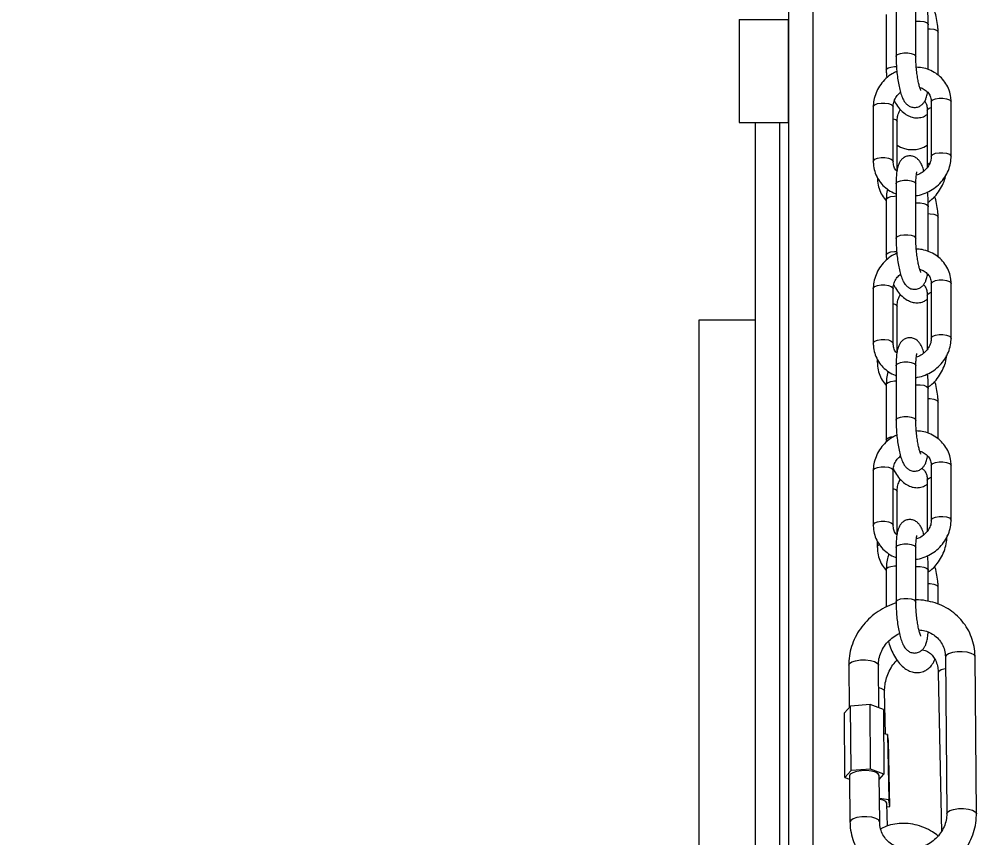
# Model space of a CAD drawing. Header units: millimetres. Extents: x -9110 to 8278, y -6387 to 5914.
# Drawn here: x -2328.6 to -2133, y 259.3 to 424.8 of the extents above; entities that cross this region are included whole.
import ezdxf

# ---------------------------------------------------------------- set-up
doc = ezdxf.new("R2010")
doc.units = ezdxf.units.MM
for name, color, linetype in [('DIKOM_ОБЪЕКТ', 7, 'Continuous'), ('DIKOM_РАЗМЕР_ЗОНА', 7, 'Continuous'), ('DIKOM_РАЗМЕР_ОБЪЕКТА', 7, 'Continuous')]:
    doc.layers.add(name, color=color, linetype=linetype)
doc.styles.add('style1', font='arial.ttf', dxfattribs={"width": 0.8})
doc.dimstyles.new('1-50', dxfattribs={"dimtxt": 300, "dimasz": 200, "dimexe": 100, "dimexo": 0, "dimgap": 100, "dimtad": 1, "dimtxsty": 'style1', "dimcen": 200, "dimclrd": 7, "dimclre": 7, "dimclrt": 7, "dimadec": 1, "dimazin": 2, "dimtfac": 1, "dimtmove": 0, "dimatfit": 2, "dimfxl": 0, "dimlwd": 25, "dimlwe": 18, "dimarcsym": 0})

# ---------------------------------------------------------------- blocks, each defined once
blk = doc.blocks.new('*D9')
at = {"layer": 'Defpoints', "color": 0, "transparency": 16777216}
for p in [(-2194.75, 3914.39), (-7206.95, -3406.45), (-367.75, -3406.45)]:
    blk.add_point(p, dxfattribs=at)
at = {"layer": 'DIKOM_РАЗМЕР_ОБЪЕКТА', "color": 7, "lineweight": 18, "transparency": 16777216}
for p, q in [((-2194.75, 3914.39), (-7306.95, 3914.39)), ((-367.75, -3406.45), (-7306.95, -3406.45))]:
    blk.add_line(p, q, dxfattribs=at)
at = {"layer": 'DIKOM_РАЗМЕР_ОБЪЕКТА', "color": 7, "lineweight": 25, "transparency": 16777216}
blk.add_line((-7206.95, 3714.39), (-7206.95, -3206.45), dxfattribs=at)
at = {"layer": 'DIKOM_РАЗМЕР_ОБЪЕКТА', "color": 7, "transparency": 16777216}
for points in [[(-7240.28, 3714.39), (-7173.61, 3714.39), (-7206.95, 3914.39)], [(-7240.28, -3206.45), (-7173.61, -3206.45), (-7206.95, -3406.45)]]:
    blk.add_solid(points, dxfattribs=at)
at = {"layer": 'DIKOM_РАЗМЕР_ОБЪЕКТА', "color": 7, "transparency": 16777216, "insert": (-7460.22, 292.26), "char_height": 300, "attachment_point": 5, "rotation": 90, "style": 'style1'}
blk.add_mtext('7300', dxfattribs=at)
blk = doc.blocks.new('*D10')
at = {"layer": 'Defpoints', "color": 0, "transparency": 16777216}
for p in [(-3851.31, 5914.39), (-8660.16, -5406.45), (-497.85, -5406.45)]:
    blk.add_point(p, dxfattribs=at)
at = {"layer": 'DIKOM_РАЗМЕР_ЗОНА', "color": 7, "lineweight": 18, "transparency": 16777216}
for p, q in [((-3851.31, 5914.39), (-8760.16, 5914.39)), ((-497.85, -5406.45), (-8760.16, -5406.45))]:
    blk.add_line(p, q, dxfattribs=at)
at = {"layer": 'DIKOM_РАЗМЕР_ЗОНА', "color": 7, "lineweight": 25, "transparency": 16777216}
blk.add_line((-8660.16, 5714.39), (-8660.16, -5206.45), dxfattribs=at)
at = {"layer": 'DIKOM_РАЗМЕР_ЗОНА', "color": 7, "transparency": 16777216}
for points in [[(-8693.49, 5714.39), (-8626.83, 5714.39), (-8660.16, 5914.39)], [(-8693.49, -5206.45), (-8626.83, -5206.45), (-8660.16, -5406.45)]]:
    blk.add_solid(points, dxfattribs=at)
at = {"layer": 'DIKOM_РАЗМЕР_ЗОНА', "color": 7, "transparency": 16777216, "insert": (-8913.43, 268.46), "char_height": 300, "attachment_point": 5, "rotation": 90, "style": 'style1'}
blk.add_mtext('11300', dxfattribs=at)
blk = doc.blocks.new('*D11')
at = {"layer": 'Defpoints', "color": 0, "transparency": 16777216}
for p in [(-6509.94, 303.97), (6278.2, -1263.03), (6278.2, -4309.96)]:
    blk.add_point(p, dxfattribs=at)
at = {"layer": 'DIKOM_РАЗМЕР_ОБЪЕКТА', "color": 7, "lineweight": 18, "transparency": 16777216}
for p, q in [((-6509.94, 303.97), (-6509.94, -4409.96)), ((6278.2, -1263.03), (6278.2, -4409.96))]:
    blk.add_line(p, q, dxfattribs=at)
at = {"layer": 'DIKOM_РАЗМЕР_ОБЪЕКТА', "color": 7, "lineweight": 25, "transparency": 16777216}
blk.add_line((-6309.94, -4309.96), (6078.2, -4309.96), dxfattribs=at)
at = {"layer": 'DIKOM_РАЗМЕР_ОБЪЕКТА', "color": 7, "transparency": 16777216}
for points in [[(-6309.94, -4276.63), (-6309.94, -4343.29), (-6509.94, -4309.96)], [(6078.2, -4276.63), (6078.2, -4343.29), (6278.2, -4309.96)]]:
    blk.add_solid(points, dxfattribs=at)
at = {"layer": 'DIKOM_РАЗМЕР_ОБЪЕКТА', "color": 7, "transparency": 16777216, "insert": (-27.26, -4056.79), "char_height": 300, "attachment_point": 5, "style": 'style1'}
blk.add_mtext('12800', dxfattribs=at)

msp = doc.modelspace()

# ---------------------------------------------------------------- linework, layer by layer
at = {"layer": 'DIKOM_ОБЪЕКТ', "color": 7, "linetype": 'Continuous', "lineweight": 15}
for p, q in [((-2173.084, 1853.969), (-2173.084, -1346.032)), ((-2168.084, -1346.032), (-2168.084, 1853.969)), ((-2151.344, 428.314), (-2151.344, 417.278)), ((-2147.344, 417.278), (-2147.344, 428.314)), ((-2183.089, 424.826), (-2183.089, 403.968)), ((-2183.089, 424.826), (-2173.09, 424.826)), ((-2173.09, 403.968), (-2173.09, 424.826)), ((-2153.319, 425.8), (-2153.319, 414.577)), ((-2144.823, 414.653), (-2144.823, 423.707)), ((-2142.849, 413.516), (-2142.849, 422.224)), ((-2155.95, 407.123), (-2155.95, 396.086)), ((-2151.95, 396.086), (-2151.95, 407.123)), ((-2144.218, 408.112), (-2144.218, 397.076)), ((-2140.262, 408.277), (-2140.217, 408.112)), ((-2140.217, 397.076), (-2140.217, 408.112)), ((-2145.031, 406.451), (-2145.031, 395.228)), ((-2183.089, 403.968), (-2173.09, 403.968)), ((-2179.816, 403.968), (-2179.816, 103.968)), ((-2174.816, 103.968), (-2174.816, 403.968)), ((-2151.137, 394.359), (-2151.137, 404.162)), ((-2151.994, 396.251), (-2151.95, 396.097)), ((-2145.031, 395.228), (-2145.054, 394.791)), ((-2151.344, 391.528), (-2151.344, 380.492)), ((-2147.389, 391.693), (-2147.344, 391.528)), ((-2147.344, 380.492), (-2147.344, 391.528)), ((-2153.319, 388.388), (-2153.319, 377.165)), ((-2144.823, 377.867), (-2144.823, 386.921)), ((-2142.849, 376.73), (-2142.849, 384.812)), ((-2155.95, 370.336), (-2155.95, 359.3)), ((-2151.95, 359.3), (-2151.95, 370.336)), ((-2144.218, 371.326), (-2144.218, 360.29)), ((-2140.262, 371.491), (-2140.217, 371.326)), ((-2140.217, 360.29), (-2140.217, 371.326)), ((-2145.031, 369.039), (-2145.031, 358.043)), ((-2151.137, 357.572), (-2151.137, 366.75)), ((-2191.248, 363.968), (-2191.248, 143.968)), ((-2179.816, 363.968), (-2191.248, 363.968)), ((-2151.994, 359.465), (-2151.95, 359.31)), ((-2155.137, 356.099), (-2155.137, 355.526)), ((-2151.344, 354.741), (-2151.344, 343.705)), ((-2147.389, 354.906), (-2147.344, 354.741)), ((-2147.344, 343.705), (-2147.344, 354.741)), ((-2153.319, 350.977), (-2153.319, 339.753)), ((-2144.823, 341.08), (-2144.823, 350.134)), ((-2142.849, 339.943), (-2142.849, 347.4)), ((-2153.319, 339.753), (-2153.305, 339.327)), ((-2144.218, 334.539), (-2144.218, 323.503)), ((-2140.262, 334.704), (-2140.217, 334.539)), ((-2140.217, 323.503), (-2140.217, 334.539)), ((-2155.95, 333.549), (-2155.95, 322.513)), ((-2151.95, 322.513), (-2151.95, 333.549)), ((-2145.031, 331.627), (-2145.031, 321.257)), ((-2151.137, 320.786), (-2151.137, 329.338)), ((-2151.994, 322.678), (-2151.95, 322.523)), ((-2155.137, 319.312), (-2155.137, 318.114)), ((-2151.344, 317.954), (-2151.344, 306.918)), ((-2147.389, 318.119), (-2147.344, 317.954)), ((-2147.344, 306.918), (-2147.344, 317.954)), ((-2153.319, 313.565), (-2153.319, 305.967)), ((-2144.823, 307.088), (-2144.823, 313.347)), ((-2142.849, 306.513), (-2142.849, 309.988)), ((-2141.367, 295.802), (-2141.105, 264.076)), ((-2135.106, 264.126), (-2135.367, 295.852)), ((-2160.921, 294.152), (-2160.85, 285.556)), ((-2154.85, 285.545), (-2154.921, 294.202)), ((-2142.816, 292.595), (-2142.144, 260.445)), ((-2153.479, 280.215), (-2153.661, 288.905)), ((-2160.544, 285.9), (-2161.78, 284.514)), ((-2156.608, 286.232), (-2160.544, 285.9)), ((-2160.436, 272.836), (-2160.544, 285.9)), ((-2153.908, 285.178), (-2156.608, 286.232)), ((-2156.5, 273.168), (-2156.608, 286.232)), ((-2161.672, 271.45), (-2161.78, 284.514)), ((-2153.908, 285.178), (-2153.8, 272.114)), ((-2153.072, 280.154), (-2153.867, 280.273)), ((-2153.072, 280.154), (-2152.795, 266.916)), ((-2152.889, 278.851), (-2153.072, 280.154)), ((-2152.612, 265.613), (-2152.889, 278.851)), ((-2160.436, 272.836), (-2161.672, 271.45)), ((-2156.5, 273.168), (-2160.436, 272.836)), ((-2153.8, 272.114), (-2156.5, 273.168)), ((-2154.73, 271.071), (-2153.8, 272.114)), ((-2161.672, 271.45), (-2160.731, 271.082)), ((-2160.736, 271.757), (-2160.659, 262.426)), ((-2154.659, 262.476), (-2154.736, 271.807)), ((-2152.795, 266.916), (-2154.698, 267.201)), ((-2153.091, 261.628), (-2153.187, 266.211)), ((-2152.612, 265.613), (-2152.795, 266.916)), ((-2153.172, 265.486), (-2152.612, 265.613))]:
    msp.add_line(p, q, dxfattribs=at)
at = {"layer": 'DIKOM_ОБЪЕКТ', "color": 7, "linetype": 'Continuous', "lineweight": 15, "flags": 128}
for points in [[(-2147.344, 424.465), (-2147.244, 424.475), (-2146.463, 424.48), (-2145.738, 424.367), (-2145.178, 424.153), (-2144.868, 423.872), (-2144.823, 423.708)], [(-2144.823, 422.932), (-2144.42, 422.916), (-2143.705, 422.805), (-2143.164, 422.606), (-2142.88, 422.349), (-2142.849, 422.225)], [(-2151.344, 417.278), (-2151.312, 417.42), (-2151.024, 417.705), (-2150.481, 417.925), (-2149.764, 418.046), (-2148.984, 418.051), (-2148.259, 417.938), (-2147.699, 417.725), (-2147.389, 417.443), (-2147.344, 417.277)], [(-2153.319, 414.577), (-2153.272, 414.728), (-2152.96, 414.982), (-2152.397, 415.173), (-2151.671, 415.274), (-2151.269, 415.284)], [(-2144.218, 408.112), (-2144.185, 408.254), (-2143.897, 408.539), (-2143.354, 408.759), (-2142.638, 408.88), (-2141.858, 408.885), (-2141.132, 408.772), (-2140.572, 408.559), (-2140.262, 408.277)], [(-2155.95, 407.123), (-2155.917, 407.264), (-2155.63, 407.549), (-2155.086, 407.769), (-2154.37, 407.89)], [(-2154.37, 407.89), (-2153.59, 407.895), (-2152.864, 407.782), (-2152.304, 407.569), (-2151.994, 407.287), (-2151.95, 407.123)], [(-2145.031, 406.451), (-2144.984, 406.603), (-2144.672, 406.856), (-2144.218, 407.021)], [(-2151.95, 404.731), (-2151.453, 404.543), (-2151.168, 404.286), (-2151.137, 404.158)], [(-2144.218, 397.084), (-2144.185, 397.218), (-2143.897, 397.503), (-2143.354, 397.723), (-2142.638, 397.844), (-2141.858, 397.849), (-2141.132, 397.736), (-2140.572, 397.523), (-2140.262, 397.241), (-2140.217, 397.077)], [(-2155.95, 396.086), (-2155.917, 396.228), (-2155.63, 396.513), (-2155.086, 396.733), (-2154.37, 396.854), (-2153.59, 396.859), (-2152.864, 396.746), (-2152.304, 396.533), (-2151.994, 396.251)], [(-2151.344, 391.528), (-2151.312, 391.669), (-2151.024, 391.954), (-2150.481, 392.174), (-2149.764, 392.296), (-2148.984, 392.3), (-2148.259, 392.187), (-2147.699, 391.974), (-2147.389, 391.693)], [(-2153.319, 388.388), (-2153.272, 388.54), (-2152.96, 388.793), (-2152.397, 388.985), (-2151.671, 389.085), (-2151.344, 389.096)], [(-2147.344, 387.679), (-2147.244, 387.688), (-2146.463, 387.693), (-2145.738, 387.58), (-2145.178, 387.367), (-2144.868, 387.086), (-2144.823, 386.921)], [(-2144.823, 385.52), (-2144.42, 385.504), (-2143.705, 385.393), (-2143.164, 385.194), (-2142.88, 384.937), (-2142.849, 384.813)], [(-2151.344, 380.492), (-2151.312, 380.633), (-2151.024, 380.918), (-2150.481, 381.138), (-2149.764, 381.26), (-2148.984, 381.264), (-2148.259, 381.151), (-2147.699, 380.938), (-2147.389, 380.657), (-2147.344, 380.49)], [(-2153.319, 377.165), (-2153.272, 377.317), (-2152.96, 377.57), (-2152.397, 377.761), (-2151.671, 377.862), (-2151.216, 377.872)], [(-2144.218, 371.326), (-2144.185, 371.467), (-2143.897, 371.752), (-2143.354, 371.972), (-2142.638, 372.094), (-2141.858, 372.098), (-2141.132, 371.985), (-2140.572, 371.772), (-2140.262, 371.491)], [(-2155.95, 370.336), (-2155.917, 370.477), (-2155.63, 370.762), (-2155.086, 370.982), (-2154.37, 371.104)], [(-2154.37, 371.104), (-2153.59, 371.108), (-2152.864, 370.995), (-2152.304, 370.782), (-2151.994, 370.501), (-2151.95, 370.336)], [(-2145.031, 369.039), (-2144.984, 369.191), (-2144.672, 369.444), (-2144.218, 369.609)], [(-2151.95, 367.319), (-2151.453, 367.131), (-2151.168, 366.874), (-2151.137, 366.746)], [(-2155.95, 359.299), (-2155.917, 359.441), (-2155.63, 359.726), (-2155.086, 359.946), (-2154.37, 360.068), (-2153.59, 360.072), (-2152.864, 359.959), (-2152.304, 359.746), (-2151.994, 359.465)], [(-2144.218, 360.297), (-2144.185, 360.431), (-2143.897, 360.716), (-2143.354, 360.936), (-2142.638, 361.058), (-2141.858, 361.062), (-2141.132, 360.949), (-2140.572, 360.736), (-2140.262, 360.455), (-2140.217, 360.29)], [(-2155.137, 355.526), (-2155.091, 355.678), (-2155.002, 355.781)], [(-2151.344, 354.741), (-2151.312, 354.882), (-2151.024, 355.167), (-2150.481, 355.387), (-2149.764, 355.509), (-2148.984, 355.514), (-2148.259, 355.401), (-2147.699, 355.187), (-2147.389, 354.906)], [(-2153.319, 350.977), (-2153.272, 351.128), (-2152.96, 351.381), (-2152.397, 351.573), (-2151.671, 351.673), (-2151.344, 351.684)], [(-2147.344, 350.892), (-2147.244, 350.902), (-2146.463, 350.906), (-2145.738, 350.793), (-2145.178, 350.58), (-2144.868, 350.299), (-2144.823, 350.134)], [(-2144.823, 348.108), (-2144.42, 348.092), (-2143.705, 347.981), (-2143.164, 347.782), (-2142.88, 347.525), (-2142.849, 347.401)], [(-2151.344, 343.705), (-2151.312, 343.846), (-2151.024, 344.131), (-2150.481, 344.351), (-2149.764, 344.473), (-2148.984, 344.478), (-2148.259, 344.365), (-2147.699, 344.151), (-2147.389, 343.87), (-2147.344, 343.703)], [(-2153.319, 339.753), (-2153.272, 339.905), (-2152.96, 340.158), (-2152.397, 340.349), (-2151.763, 340.443)], [(-2144.218, 334.539), (-2144.185, 334.68), (-2143.897, 334.965), (-2143.354, 335.185), (-2142.638, 335.307), (-2141.858, 335.312), (-2141.132, 335.199), (-2140.572, 334.985), (-2140.262, 334.704)], [(-2155.95, 333.549), (-2155.917, 333.691), (-2155.63, 333.975), (-2155.086, 334.195), (-2154.37, 334.317)], [(-2154.37, 334.317), (-2153.59, 334.322), (-2152.864, 334.209), (-2152.304, 333.995), (-2151.994, 333.714), (-2151.95, 333.549)], [(-2145.031, 331.627), (-2144.984, 331.779), (-2144.672, 332.032), (-2144.218, 332.197)], [(-2151.95, 329.907), (-2151.453, 329.719), (-2151.168, 329.462), (-2151.137, 329.334)], [(-2155.95, 322.513), (-2155.917, 322.655), (-2155.63, 322.939), (-2155.086, 323.159), (-2154.37, 323.281), (-2153.59, 323.286), (-2152.864, 323.173), (-2152.304, 322.959), (-2151.994, 322.678)], [(-2144.218, 323.511), (-2144.185, 323.644), (-2143.897, 323.929), (-2143.354, 324.149), (-2142.638, 324.271), (-2141.858, 324.276), (-2141.132, 324.163), (-2140.572, 323.949), (-2140.262, 323.668), (-2140.217, 323.503)], [(-2151.344, 317.954), (-2151.312, 318.096), (-2151.024, 318.381), (-2150.481, 318.601), (-2149.764, 318.722), (-2148.984, 318.727), (-2148.259, 318.614), (-2147.699, 318.401), (-2147.389, 318.119)], [(-2153.319, 313.565), (-2153.272, 313.716), (-2152.96, 313.969), (-2152.397, 314.161), (-2151.671, 314.261), (-2151.344, 314.272)], [(-2147.344, 314.105), (-2147.244, 314.115), (-2146.463, 314.12), (-2145.738, 314.007), (-2145.178, 313.793), (-2144.868, 313.512), (-2144.823, 313.348)], [(-2144.823, 310.696), (-2144.42, 310.68), (-2143.705, 310.569), (-2143.164, 310.37), (-2142.88, 310.113), (-2142.849, 309.989)], [(-2151.344, 306.918), (-2151.312, 307.06), (-2151.024, 307.345), (-2150.481, 307.565), (-2149.764, 307.686), (-2148.984, 307.691), (-2148.259, 307.578), (-2147.699, 307.365), (-2147.389, 307.083), (-2147.344, 306.916)], [(-2138.997, 296.877), (-2139.962, 296.729), (-2140.735, 296.472), (-2141.222, 296.137), (-2141.367, 295.802)], [(-2135.367, 295.852), (-2135.369, 295.888), (-2135.588, 296.253), (-2136.142, 296.566), (-2136.965, 296.79), (-2137.956, 296.898), (-2138.997, 296.877)], [(-2160.921, 294.152), (-2160.776, 294.487), (-2160.289, 294.822), (-2159.516, 295.079), (-2158.55, 295.227)], [(-2158.55, 295.227), (-2157.51, 295.248), (-2156.518, 295.14), (-2155.696, 294.916), (-2155.142, 294.603), (-2154.923, 294.238), (-2154.921, 294.196)], [(-2141.348, 293.467), (-2141.433, 293.449), (-2142.2, 293.205), (-2142.679, 292.896), (-2142.816, 292.595)], [(-2154.884, 289.66), (-2154.453, 289.543), (-2153.891, 289.269), (-2153.664, 288.943), (-2153.661, 288.902)], [(-2158.366, 272.832), (-2159.331, 272.684), (-2160.104, 272.427), (-2160.591, 272.093), (-2160.736, 271.757)], [(-2154.736, 271.807), (-2154.738, 271.843), (-2154.957, 272.208), (-2155.511, 272.521), (-2156.333, 272.745), (-2157.325, 272.853), (-2158.366, 272.832)], [(-2153.187, 266.211), (-2153.19, 266.248), (-2153.417, 266.574), (-2153.979, 266.849), (-2154.697, 267.022)], [(-2141.105, 264.081), (-2140.96, 264.411), (-2140.473, 264.746), (-2139.701, 265.003), (-2138.735, 265.151)], [(-2138.735, 265.151), (-2137.694, 265.172), (-2136.703, 265.064), (-2135.88, 264.84), (-2135.327, 264.527), (-2135.108, 264.162), (-2135.106, 264.126)], [(-2154.659, 262.483), (-2154.661, 262.512), (-2154.88, 262.877), (-2155.434, 263.19), (-2156.256, 263.414), (-2157.248, 263.522), (-2158.289, 263.501), (-2159.254, 263.353), (-2160.027, 263.096), (-2160.514, 262.761), (-2160.659, 262.427)]]:
    msp.add_lwpolyline(points, dxfattribs=at)
at = {"layer": 'DIKOM_ОБЪЕКТ', "color": 7, "linetype": 'Continuous', "lineweight": 15}
for centre, radius, start, end in [((-2148.084, 403.968), 5.5, 236.28212, 303.71791), ((-2144.371, 395.022), 0.692, 103.67944, 162.38296), ((-2154.508, 317.929), 0.656, 106.72123, 163.66502)]:
    msp.add_arc(centre, radius, start, end, dxfattribs=at)
for points, knots in [([(-2144.823, 423.707), (-2144.826, 423.948), (-2144.832, 424.652), (-2144.877, 425.667), (-2144.954, 426.422), (-2144.982, 426.69)], [0, 0, 0, 0, 0.2521048, 0.7351727, 1, 1, 1, 1]), ([(-2142.849, 422.224), (-2142.854, 422.496), (-2142.869, 423.274), (-2143.053, 424.589), (-2143.297, 425.736), (-2143.517, 426.31), (-2143.553, 426.404)], [0, 0, 0, 0, 0.1966051, 0.5632347, 0.9284842, 1, 1, 1, 1]), ([(-2151.344, 417.278), (-2151.342, 417.037), (-2151.336, 416.333), (-2151.273, 415.102), (-2151.134, 413.632), (-2150.934, 412.213), (-2150.677, 410.898), (-2150.363, 409.715), (-2150.017, 408.801), (-2149.628, 408.11), (-2149.162, 407.575), (-2148.554, 407.163), (-2147.787, 406.954), (-2146.981, 407.033), (-2146.296, 407.369), (-2145.799, 407.844), (-2145.456, 408.381), (-2145.201, 409.042), (-2145.054, 409.586), (-2145.006, 410.009), (-2144.998, 410.078)], [0, 0, 0, 0, 0.0389657, 0.113621, 0.1879113, 0.2623345, 0.3374892, 0.4145902, 0.4967971, 0.5564008, 0.6023476, 0.6467918, 0.6917731, 0.7373978, 0.7815248, 0.8220854, 0.8645725, 0.9151846, 0.9861989, 1, 1, 1, 1]), ([(-2146.333, 410.422), (-2146.331, 410.419), (-2146.323, 410.405), (-2146.42, 410.598), (-2146.571, 411.032), (-2146.765, 411.755), (-2146.961, 412.728), (-2147.135, 413.895), (-2147.265, 415.162), (-2147.334, 416.322), (-2147.341, 416.999), (-2147.344, 417.278)], [0, 0, 0, 0, 0.0315088, 0.1164936, 0.2201197, 0.3407168, 0.473293, 0.6126925, 0.7553864, 0.8992314, 1, 1, 1, 1]), ([(-2153.319, 414.577), (-2153.317, 414.306), (-2153.312, 413.783), (-2153.232, 413.245), (-2153.193, 412.987)], [0, 0, 0, 0, 0.5185131, 1, 1, 1, 1]), ([(-2140.217, 408.112), (-2140.229, 408.418), (-2140.26, 409.223), (-2140.576, 410.489), (-2141.22, 411.829), (-2142.138, 412.994), (-2143.284, 413.946), (-2144.614, 414.639), (-2145.957, 415.056), (-2146.86, 415.104), (-2147.252, 415.125)], [0, 0, 0, 0, 0.0834086, 0.2197605, 0.3555079, 0.4906234, 0.6254524, 0.7604805, 0.8961957, 1, 1, 1, 1]), ([(-2151.186, 414.296), (-2151.503, 414.146), (-2152.304, 413.767), (-2153.418, 412.867), (-2154.484, 411.675), (-2155.289, 410.305), (-2155.79, 408.859), (-2155.943, 407.779), (-2155.949, 407.213), (-2155.95, 407.123)], [0, 0, 0, 0, 0.1135393, 0.2869865, 0.4607507, 0.634511, 0.8078817, 0.9691996, 1, 1, 1, 1]), ([(-2146.553, 411.003), (-2146.466, 410.987), (-2146.046, 410.912), (-2145.422, 410.537), (-2144.757, 409.91), (-2144.31, 409.092), (-2144.249, 408.441), (-2144.218, 408.112)], [0, 0, 0, 0, 0.0581315, 0.2826829, 0.5137447, 0.7542509, 1, 1, 1, 1]), ([(-2151.95, 407.123), (-2151.945, 407.259), (-2151.928, 407.718), (-2151.695, 408.52), (-2151.184, 409.416), (-2150.672, 409.873), (-2150.442, 410.078)], [0, 0, 0, 0, 0.1327613, 0.4450612, 0.7506587, 1, 1, 1, 1]), ([(-2151.704, 408.322), (-2151.631, 408.177), (-2151.324, 407.571), (-2150.628, 406.679), (-2149.672, 405.769), (-2148.645, 405.179), (-2147.62, 404.887), (-2146.571, 404.892), (-2145.668, 405.137), (-2145.205, 405.475), (-2145.031, 405.602)], [0, 0, 0, 0, 0.051626, 0.2161207, 0.3862577, 0.5275006, 0.6584213, 0.7843985, 0.9188294, 1, 1, 1, 1]), ([(-2145.559, 408.255), (-2145.457, 408.104), (-2145.236, 407.775), (-2145.059, 407.124), (-2145.039, 406.637), (-2145.031, 406.451)], [0, 0, 0, 0, 0.3459379, 0.7513318, 1, 1, 1, 1]), ([(-2151.137, 404.162), (-2151.132, 404.317), (-2151.115, 404.798), (-2150.942, 405.645), (-2150.629, 406.285), (-2150.479, 406.593)], [0, 0, 0, 0, 0.197501, 0.6141347, 1, 1, 1, 1]), ([(-2145.725, 394.121), (-2145.752, 394.224), (-2145.888, 394.747), (-2146.152, 395.39), (-2146.54, 396.09), (-2147.005, 396.624), (-2147.614, 397.036), (-2148.381, 397.244), (-2149.186, 397.166), (-2149.872, 396.83), (-2150.369, 396.355), (-2150.711, 395.816), (-2150.969, 395.163), (-2151.164, 394.325), (-2151.294, 393.236), (-2151.34, 392.255), (-2151.344, 391.671), (-2151.344, 391.528)], [0, 0, 0, 0, 0.0263937, 0.1338578, 0.2117666, 0.271841, 0.3299642, 0.3887698, 0.4483885, 0.5060759, 0.559123, 0.6146679, 0.6808244, 0.7736689, 0.8741968, 0.9690952, 1, 1, 1, 1]), ([(-2147.344, 389.165), (-2147.226, 389.175), (-2146.585, 389.231), (-2145.451, 389.623), (-2144.019, 390.336), (-2142.746, 391.327), (-2141.684, 392.525), (-2140.878, 393.893), (-2140.377, 395.34), (-2140.226, 396.42), (-2140.219, 396.986), (-2140.217, 397.076)], [0, 0, 0, 0, 0.0306474, 0.1661498, 0.3022597, 0.4388061, 0.5755731, 0.7123211, 0.8487913, 0.9757519, 1, 1, 1, 1]), ([(-2144.218, 397.076), (-2144.223, 396.94), (-2144.241, 396.481), (-2144.469, 395.676), (-2145.026, 394.741), (-2145.826, 393.971), (-2146.6, 393.471), (-2147.1, 393.334), (-2147.249, 393.293)], [0, 0, 0, 0, 0.0902347, 0.3024762, 0.510154, 0.7136839, 0.9151262, 1, 1, 1, 1]), ([(-2155.95, 396.086), (-2155.938, 395.781), (-2155.907, 394.977), (-2155.592, 393.709), (-2154.946, 392.372), (-2154.031, 391.2), (-2152.877, 390.272), (-2151.957, 389.717), (-2151.408, 389.564), (-2151.344, 389.546)], [0, 0, 0, 0, 0.1071591, 0.2823355, 0.4567747, 0.6303382, 0.8035699, 0.9770602, 1, 1, 1, 1]), ([(-2151.17, 394.121), (-2151.237, 394.181), (-2151.538, 394.456), (-2151.849, 395.114), (-2151.916, 395.76), (-2151.95, 396.086)], [0, 0, 0, 0, 0.12344, 0.556987, 1, 1, 1, 1]), ([(-2147.344, 391.528), (-2147.343, 391.726), (-2147.338, 392.293), (-2147.288, 393.061), (-2147.208, 393.676), (-2147.123, 393.998), (-2147.123, 393.999), (-2147.123, 393.999)], [0, 0, 0, 0, 0.153803, 0.4402864, 0.6814198, 0.8873458, 1, 1, 1, 1]), ([(-2144.843, 387.85), (-2144.687, 387.954), (-2144.104, 388.34), (-2143.24, 389.255), (-2142.308, 390.549), (-2141.614, 391.941), (-2141.369, 392.906), (-2141.254, 393.357)], [0, 0, 0, 0, 0.0859617, 0.3199539, 0.5555788, 0.7923009, 1, 1, 1, 1]), ([(-2155.137, 392.938), (-2155.127, 392.642), (-2155.101, 391.831), (-2154.815, 390.561), (-2154.23, 389.212), (-2153.619, 388.489), (-2153.319, 388.136)], [0, 0, 0, 0, 0.163049, 0.4466603, 0.7290911, 1, 1, 1, 1]), ([(-2153.098, 390.5), (-2153.178, 390.07), (-2153.303, 389.392), (-2153.315, 388.657), (-2153.319, 388.388)], [0, 0, 0, 0, 0.6347344, 1, 1, 1, 1]), ([(-2144.823, 386.921), (-2144.826, 387.162), (-2144.832, 387.865), (-2144.877, 388.881), (-2144.954, 389.636), (-2144.982, 389.903)], [0, 0, 0, 0, 0.2521097, 0.7351676, 1, 1, 1, 1]), ([(-2142.849, 384.812), (-2142.854, 385.084), (-2142.869, 385.862), (-2143.053, 387.177), (-2143.297, 388.324), (-2143.517, 388.898), (-2143.553, 388.992)], [0, 0, 0, 0, 0.1966057, 0.5632516, 0.928505, 1, 1, 1, 1]), ([(-2151.344, 380.492), (-2151.342, 380.25), (-2151.336, 379.547), (-2151.273, 378.315), (-2151.134, 376.845), (-2150.934, 375.426), (-2150.677, 374.111), (-2150.363, 372.928), (-2150.017, 372.015), (-2149.628, 371.323), (-2149.163, 370.788), (-2148.554, 370.376), (-2147.787, 370.168), (-2146.981, 370.246), (-2146.296, 370.582), (-2145.799, 371.058), (-2145.456, 371.595), (-2145.201, 372.256), (-2145.054, 372.8), (-2145.006, 373.223), (-2144.998, 373.292)], [0, 0, 0, 0, 0.0389649, 0.1136187, 0.1879076, 0.2623321, 0.3374827, 0.4145844, 0.4967878, 0.5563903, 0.6023545, 0.6467823, 0.6917746, 0.7373872, 0.7815134, 0.8220731, 0.8645594, 0.9151705, 0.9861834, 1, 1, 1, 1]), ([(-2146.333, 373.636), (-2146.331, 373.632), (-2146.323, 373.619), (-2146.42, 373.812), (-2146.571, 374.245), (-2146.765, 374.968), (-2146.961, 375.941), (-2147.135, 377.108), (-2147.265, 378.376), (-2147.334, 379.535), (-2147.341, 380.213), (-2147.344, 380.492)], [0, 0, 0, 0, 0.0315089, 0.1164427, 0.2201157, 0.3407134, 0.4732904, 0.6126907, 0.7553854, 0.8992246, 1, 1, 1, 1]), ([(-2151.186, 377.509), (-2151.503, 377.359), (-2152.304, 376.98), (-2153.418, 376.08), (-2154.484, 374.889), (-2155.289, 373.519), (-2155.79, 372.072), (-2155.943, 370.992), (-2155.949, 370.426), (-2155.95, 370.336)], [0, 0, 0, 0, 0.1135387, 0.2869849, 0.4607481, 0.634513, 0.8078827, 0.9691936, 1, 1, 1, 1]), ([(-2140.217, 371.326), (-2140.229, 371.631), (-2140.26, 372.436), (-2140.576, 373.703), (-2141.22, 375.042), (-2142.139, 376.207), (-2143.284, 377.159), (-2144.614, 377.852), (-2145.957, 378.27), (-2146.86, 378.317), (-2147.252, 378.338)], [0, 0, 0, 0, 0.0834087, 0.2197609, 0.3555085, 0.4906203, 0.6254528, 0.760481, 0.8961951, 1, 1, 1, 1]), ([(-2153.319, 377.165), (-2153.32, 376.894), (-2153.322, 376.558), (-2153.275, 376.212), (-2153.266, 376.144)], [0, 0, 0, 0, 0.8036706, 1, 1, 1, 1]), ([(-2146.553, 374.216), (-2146.466, 374.2), (-2146.046, 374.126), (-2145.422, 373.751), (-2144.757, 373.123), (-2144.31, 372.305), (-2144.249, 371.654), (-2144.218, 371.326)], [0, 0, 0, 0, 0.0581296, 0.2826819, 0.513751, 0.75425, 1, 1, 1, 1]), ([(-2151.95, 370.336), (-2151.945, 370.473), (-2151.928, 370.932), (-2151.696, 371.733), (-2151.184, 372.629), (-2150.672, 373.086), (-2150.442, 373.291)], [0, 0, 0, 0, 0.1327731, 0.4450694, 0.7506506, 1, 1, 1, 1]), ([(-2151.818, 371.127), (-2151.708, 370.908), (-2151.367, 370.225), (-2150.63, 369.266), (-2149.672, 368.357), (-2148.645, 367.767), (-2147.62, 367.475), (-2146.571, 367.48), (-2145.669, 367.725), (-2145.205, 368.063), (-2145.031, 368.19)], [0, 0, 0, 0, 0.0757568, 0.2360624, 0.4018709, 0.5395228, 0.6671396, 0.7898839, 0.9209226, 1, 1, 1, 1]), ([(-2145.803, 371.102), (-2145.742, 371.057), (-2145.527, 370.897), (-2145.26, 370.392), (-2145.058, 369.716), (-2145.038, 369.226), (-2145.031, 369.039)], [0, 0, 0, 0, 0.1331328, 0.4752569, 0.8004977, 1, 1, 1, 1]), ([(-2151.137, 366.75), (-2151.132, 366.905), (-2151.115, 367.386), (-2150.942, 368.233), (-2150.629, 368.873), (-2150.479, 369.181)], [0, 0, 0, 0, 0.197501, 0.6141347, 1, 1, 1, 1]), ([(-2145.725, 357.334), (-2145.752, 357.437), (-2145.888, 357.96), (-2146.152, 358.604), (-2146.54, 359.304), (-2147.004, 359.837), (-2147.614, 360.249), (-2148.38, 360.458), (-2149.186, 360.379), (-2149.872, 360.043), (-2150.369, 359.568), (-2150.711, 359.03), (-2150.969, 358.376), (-2151.164, 357.538), (-2151.294, 356.45), (-2151.34, 355.469), (-2151.344, 354.885), (-2151.344, 354.741)], [0, 0, 0, 0, 0.0263938, 0.1338559, 0.211765, 0.2718418, 0.3299467, 0.3887682, 0.4483872, 0.5060763, 0.5591215, 0.6146667, 0.6808259, 0.7736708, 0.8741962, 0.969095, 1, 1, 1, 1]), ([(-2147.344, 352.378), (-2147.226, 352.388), (-2146.585, 352.444), (-2145.451, 352.836), (-2144.019, 353.55), (-2142.746, 354.54), (-2141.684, 355.738), (-2140.878, 357.107), (-2140.377, 358.554), (-2140.226, 359.633), (-2140.219, 360.199), (-2140.217, 360.29)], [0, 0, 0, 0, 0.030648, 0.1661507, 0.3022584, 0.4388106, 0.5755728, 0.7123211, 0.8487869, 0.9757638, 1, 1, 1, 1]), ([(-2144.218, 360.29), (-2144.223, 360.153), (-2144.241, 359.694), (-2144.469, 358.89), (-2145.026, 357.955), (-2145.826, 357.184), (-2146.6, 356.684), (-2147.1, 356.547), (-2147.249, 356.507)], [0, 0, 0, 0, 0.0902369, 0.302442, 0.5101545, 0.7136805, 0.9151242, 1, 1, 1, 1]), ([(-2155.95, 359.3), (-2155.938, 358.994), (-2155.907, 358.19), (-2155.592, 356.922), (-2154.946, 355.585), (-2154.031, 354.413), (-2152.877, 353.485), (-2151.957, 352.931), (-2151.408, 352.777), (-2151.344, 352.759)], [0, 0, 0, 0, 0.107149, 0.2823419, 0.456775, 0.6303381, 0.8035734, 0.9770602, 1, 1, 1, 1]), ([(-2151.17, 357.334), (-2151.237, 357.395), (-2151.538, 357.67), (-2151.849, 358.327), (-2151.916, 358.973), (-2151.95, 359.3)], [0, 0, 0, 0, 0.1233352, 0.5569414, 1, 1, 1, 1]), ([(-2147.344, 354.741), (-2147.343, 354.939), (-2147.338, 355.506), (-2147.288, 356.274), (-2147.208, 356.889), (-2147.123, 357.212), (-2147.123, 357.212), (-2147.123, 357.212)], [0, 0, 0, 0, 0.1538031, 0.4402867, 0.6814202, 0.8873464, 1, 1, 1, 1]), ([(-2144.828, 350.449), (-2144.676, 350.549), (-2144.099, 350.932), (-2143.242, 351.844), (-2142.301, 353.136), (-2141.609, 354.593), (-2141.211, 355.834), (-2141.144, 356.572), (-2141.125, 356.789)], [0, 0, 0, 0, 0.0737572, 0.28153, 0.4907621, 0.700957, 0.9120545, 1, 1, 1, 1]), ([(-2155.137, 355.526), (-2155.127, 355.23), (-2155.101, 354.419), (-2154.815, 353.149), (-2154.23, 351.8), (-2153.619, 351.077), (-2153.319, 350.724)], [0, 0, 0, 0, 0.1630492, 0.4466219, 0.7290619, 1, 1, 1, 1]), ([(-2152.954, 353.593), (-2152.999, 353.462), (-2153.189, 352.907), (-2153.293, 352.012), (-2153.312, 351.244), (-2153.319, 350.977)], [0, 0, 0, 0, 0.1679907, 0.7110962, 1, 1, 1, 1]), ([(-2144.823, 350.134), (-2144.826, 350.375), (-2144.832, 351.079), (-2144.877, 352.094), (-2144.954, 352.849), (-2144.982, 353.116)], [0, 0, 0, 0, 0.2521236, 0.7351725, 1, 1, 1, 1]), ([(-2142.849, 347.4), (-2142.854, 347.672), (-2142.869, 348.45), (-2143.053, 349.765), (-2143.297, 350.912), (-2143.517, 351.486), (-2143.553, 351.58)], [0, 0, 0, 0, 0.1966057, 0.5632516, 0.928505, 1, 1, 1, 1]), ([(-2151.344, 343.705), (-2151.342, 343.464), (-2151.336, 342.76), (-2151.273, 341.529), (-2151.134, 340.059), (-2150.934, 338.639), (-2150.677, 337.324), (-2150.363, 336.141), (-2150.017, 335.228), (-2149.628, 334.536), (-2149.163, 334.001), (-2148.554, 333.589), (-2147.787, 333.381), (-2146.981, 333.46), (-2146.296, 333.795), (-2145.799, 334.271), (-2145.456, 334.808), (-2145.201, 335.469), (-2145.054, 336.013), (-2145.006, 336.436), (-2144.998, 336.505)], [0, 0, 0, 0, 0.0389621, 0.1136159, 0.1879079, 0.2623296, 0.3374802, 0.414582, 0.4967874, 0.5563899, 0.6023526, 0.6467817, 0.6917734, 0.7373861, 0.7815111, 0.8220726, 0.8645589, 0.9151682, 0.9861811, 1, 1, 1, 1]), ([(-2146.333, 336.849), (-2146.331, 336.845), (-2146.323, 336.832), (-2146.42, 337.025), (-2146.571, 337.458), (-2146.765, 338.181), (-2146.961, 339.155), (-2147.135, 340.321), (-2147.265, 341.589), (-2147.334, 342.748), (-2147.341, 343.426), (-2147.344, 343.705)], [0, 0, 0, 0, 0.0315091, 0.1164417, 0.2201182, 0.3407166, 0.4732942, 0.6126951, 0.7553905, 0.8992304, 1, 1, 1, 1]), ([(-2151.186, 340.723), (-2151.503, 340.573), (-2152.304, 340.194), (-2153.418, 339.293), (-2154.484, 338.102), (-2155.289, 336.732), (-2155.79, 335.285), (-2155.943, 334.206), (-2155.949, 333.64), (-2155.95, 333.549)], [0, 0, 0, 0, 0.1135409, 0.2869864, 0.460753, 0.6345211, 0.8078942, 0.9692081, 1, 1, 1, 1]), ([(-2140.217, 334.539), (-2140.229, 334.844), (-2140.26, 335.649), (-2140.576, 336.916), (-2141.22, 338.255), (-2142.138, 339.421), (-2143.284, 340.372), (-2144.614, 341.065), (-2145.957, 341.483), (-2146.86, 341.531), (-2147.252, 341.551)], [0, 0, 0, 0, 0.0834039, 0.2197562, 0.3555085, 0.4906205, 0.62545, 0.7604807, 0.896195, 1, 1, 1, 1]), ([(-2151.95, 333.549), (-2151.945, 333.686), (-2151.928, 334.145), (-2151.695, 334.946), (-2151.184, 335.842), (-2150.672, 336.299), (-2150.442, 336.505)], [0, 0, 0, 0, 0.1327134, 0.4450219, 0.7506411, 1, 1, 1, 1]), ([(-2146.553, 337.429), (-2146.466, 337.414), (-2146.046, 337.339), (-2145.422, 336.964), (-2144.757, 336.336), (-2144.31, 335.518), (-2144.249, 334.868), (-2144.218, 334.539)], [0, 0, 0, 0, 0.0580895, 0.2826339, 0.5137583, 0.7542536, 1, 1, 1, 1]), ([(-2151.926, 333.921), (-2151.782, 333.631), (-2151.408, 332.876), (-2150.631, 331.852), (-2149.671, 330.946), (-2148.645, 330.355), (-2147.62, 330.063), (-2146.571, 330.068), (-2145.669, 330.313), (-2145.205, 330.651), (-2145.031, 330.778)], [0, 0, 0, 0, 0.0976085, 0.2541193, 0.4160027, 0.550396, 0.6749931, 0.7948316, 0.9227696, 1, 1, 1, 1]), ([(-2146.15, 333.977), (-2145.968, 333.853), (-2145.627, 333.621), (-2145.257, 332.987), (-2145.058, 332.303), (-2145.038, 331.813), (-2145.031, 331.627)], [0, 0, 0, 0, 0.3132826, 0.5843075, 0.8419577, 1, 1, 1, 1]), ([(-2151.137, 329.338), (-2151.132, 329.493), (-2151.115, 329.974), (-2150.942, 330.821), (-2150.629, 331.461), (-2150.479, 331.769)], [0, 0, 0, 0, 0.197501, 0.6141347, 1, 1, 1, 1]), ([(-2145.725, 320.548), (-2145.752, 320.651), (-2145.888, 321.174), (-2146.152, 321.817), (-2146.54, 322.517), (-2147.004, 323.051), (-2147.614, 323.463), (-2148.38, 323.671), (-2149.186, 323.592), (-2149.872, 323.257), (-2150.369, 322.782), (-2150.711, 322.243), (-2150.969, 321.589), (-2151.164, 320.751), (-2151.294, 319.663), (-2151.34, 318.682), (-2151.344, 318.098), (-2151.344, 317.954)], [0, 0, 0, 0, 0.0263909, 0.1338562, 0.2117658, 0.2718409, 0.3299478, 0.3887697, 0.448389, 0.5060785, 0.559124, 0.6146695, 0.6808291, 0.7736746, 0.8741829, 0.9690823, 1, 1, 1, 1]), ([(-2147.344, 315.591), (-2147.226, 315.602), (-2146.585, 315.657), (-2145.451, 316.05), (-2144.019, 316.763), (-2142.746, 317.753), (-2141.684, 318.952), (-2140.878, 320.32), (-2140.377, 321.767), (-2140.226, 322.847), (-2140.219, 323.412), (-2140.217, 323.503)], [0, 0, 0, 0, 0.0306482, 0.1661516, 0.3022601, 0.4388099, 0.5755766, 0.7123213, 0.8488021, 0.9757685, 1, 1, 1, 1]), ([(-2144.218, 323.503), (-2144.223, 323.366), (-2144.241, 322.908), (-2144.469, 322.103), (-2145.026, 321.168), (-2145.826, 320.397), (-2146.6, 319.898), (-2147.1, 319.761), (-2147.249, 319.72)], [0, 0, 0, 0, 0.0902285, 0.3024353, 0.5101582, 0.7136783, 0.9151236, 1, 1, 1, 1]), ([(-2155.95, 322.513), (-2155.938, 322.208), (-2155.907, 321.403), (-2155.592, 320.136), (-2154.946, 318.799), (-2154.031, 317.626), (-2152.877, 316.699), (-2151.957, 316.144), (-2151.408, 315.99), (-2151.344, 315.972)], [0, 0, 0, 0, 0.1071487, 0.2823412, 0.4567738, 0.6303413, 0.8035721, 0.9770585, 1, 1, 1, 1]), ([(-2151.17, 320.547), (-2151.237, 320.608), (-2151.538, 320.883), (-2151.849, 321.541), (-2151.916, 322.187), (-2151.95, 322.513)], [0, 0, 0, 0, 0.1233352, 0.5569414, 1, 1, 1, 1]), ([(-2147.344, 317.954), (-2147.343, 318.152), (-2147.338, 318.719), (-2147.288, 319.488), (-2147.208, 320.102), (-2147.123, 320.425), (-2147.123, 320.425), (-2147.123, 320.425)], [0, 0, 0, 0, 0.153814, 0.4402952, 0.6814268, 0.8873467, 1, 1, 1, 1]), ([(-2144.823, 313.04), (-2144.674, 313.139), (-2144.098, 313.521), (-2143.241, 314.432), (-2142.303, 315.724), (-2141.599, 317.181), (-2141.161, 318.692), (-2141.035, 319.779), (-2141.031, 320.335), (-2141.031, 320.404)], [0, 0, 0, 0, 0.064181, 0.246722, 0.430545, 0.615214, 0.8006759, 0.9753349, 1, 1, 1, 1]), ([(-2155.137, 318.114), (-2155.127, 317.818), (-2155.101, 317.007), (-2154.815, 315.737), (-2154.23, 314.388), (-2153.619, 313.665), (-2153.319, 313.312)], [0, 0, 0, 0, 0.1630478, 0.4466278, 0.7290567, 1, 1, 1, 1]), ([(-2152.79, 316.69), (-2152.896, 316.393), (-2153.152, 315.676), (-2153.295, 314.602), (-2153.313, 313.832), (-2153.319, 313.565)], [0, 0, 0, 0, 0.3150276, 0.762163, 1, 1, 1, 1]), ([(-2144.823, 313.347), (-2144.826, 313.588), (-2144.832, 314.292), (-2144.877, 315.307), (-2144.954, 316.062), (-2144.982, 316.33)], [0, 0, 0, 0, 0.2521255, 0.7351782, 1, 1, 1, 1]), ([(-2142.849, 309.988), (-2142.854, 310.26), (-2142.869, 311.038), (-2143.053, 312.353), (-2143.297, 313.5), (-2143.517, 314.074), (-2143.553, 314.168)], [0, 0, 0, 0, 0.1965924, 0.5632521, 0.9284923, 1, 1, 1, 1]), ([(-2135.367, 295.852), (-2135.382, 296.239), (-2135.421, 297.268), (-2135.745, 298.907), (-2136.408, 300.699), (-2137.359, 302.349), (-2138.57, 303.816), (-2140.009, 305.066), (-2141.643, 306.07), (-2143.432, 306.815), (-2145.336, 307.239), (-2146.662, 307.417), (-2147.333, 307.368), (-2147.344, 307.367)], [0, 0, 0, 0, 0.0629253, 0.1673032, 0.2714223, 0.3751678, 0.4786877, 0.5821192, 0.6856427, 0.7894394, 0.8936071, 0.9981854, 1, 1, 1, 1]), ([(-2151.265, 306.786), (-2151.904, 306.563), (-2153.183, 306.115), (-2154.959, 305.094), (-2156.577, 303.845), (-2157.987, 302.369), (-2159.156, 300.711), (-2160.054, 298.909), (-2160.653, 297.009), (-2160.902, 295.405), (-2160.916, 294.453), (-2160.921, 294.152)], [0, 0, 0, 0, 0.1178793, 0.236054, 0.354422, 0.4728684, 0.591329, 0.709674, 0.8277864, 0.9455346, 1, 1, 1, 1]), ([(-2151.344, 306.918), (-2151.342, 306.677), (-2151.336, 305.973), (-2151.273, 304.742), (-2151.134, 303.272), (-2150.934, 301.853), (-2150.677, 300.538), (-2150.363, 299.355), (-2150.017, 298.441), (-2149.628, 297.75), (-2149.163, 297.215), (-2148.554, 296.803), (-2147.787, 296.594), (-2146.981, 296.673), (-2146.296, 297.009), (-2145.799, 297.484), (-2145.457, 298.023), (-2145.197, 298.674), (-2145.008, 299.523), (-2144.898, 300.284), (-2144.877, 300.792), (-2144.874, 300.862)], [0, 0, 0, 0, 0.0362303, 0.1056526, 0.1747329, 0.2439366, 0.3138206, 0.3855281, 0.4619534, 0.517377, 0.560117, 0.6014311, 0.6432689, 0.6856836, 0.7267149, 0.7644309, 0.8039555, 0.8510164, 0.9170337, 0.9885362, 1, 1, 1, 1]), ([(-2146.333, 300.062), (-2146.331, 300.059), (-2146.323, 300.045), (-2146.42, 300.238), (-2146.571, 300.671), (-2146.765, 301.395), (-2146.961, 302.368), (-2147.135, 303.535), (-2147.265, 304.802), (-2147.334, 305.962), (-2147.341, 306.639), (-2147.344, 306.918)], [0, 0, 0, 0, 0.031509, 0.1164414, 0.2201146, 0.3407171, 0.4732889, 0.6126895, 0.7553845, 0.8992306, 1, 1, 1, 1]), ([(-2146.739, 301.332), (-2146.323, 301.276), (-2145.45, 301.159), (-2144.259, 300.66), (-2143.193, 299.933), (-2142.331, 298.986), (-2141.715, 297.855), (-2141.413, 296.764), (-2141.379, 296.057), (-2141.367, 295.802)], [0, 0, 0, 0, 0.1362973, 0.285859, 0.4377529, 0.5928102, 0.7509247, 0.9103592, 1, 1, 1, 1]), ([(-2154.921, 294.202), (-2154.917, 294.395), (-2154.903, 295.03), (-2154.677, 296.129), (-2154.116, 297.434), (-2153.289, 298.634), (-2152.228, 299.646), (-2151.329, 300.301), (-2150.774, 300.528), (-2150.67, 300.57)], [0, 0, 0, 0, 0.0787143, 0.2589176, 0.4369959, 0.6126903, 0.7868118, 0.9600144, 1, 1, 1, 1]), ([(-2152.854, 298.99), (-2152.811, 298.807), (-2152.65, 298.111), (-2152.194, 296.964), (-2151.499, 295.615), (-2150.634, 294.436), (-2149.671, 293.535), (-2148.645, 292.942), (-2147.621, 292.653), (-2146.567, 292.651), (-2145.558, 292.958), (-2144.683, 293.547), (-2143.974, 294.333), (-2143.65, 294.984), (-2143.484, 295.319)], [0, 0, 0, 0, 0.0344173, 0.1312097, 0.2291647, 0.3294969, 0.4332733, 0.5194255, 0.5992992, 0.6761399, 0.7581371, 0.8368394, 0.9162344, 1, 1, 1, 1]), ([(-2146.033, 297.298), (-2145.84, 297.262), (-2145.307, 297.163), (-2144.606, 296.742), (-2143.905, 296.07), (-2143.346, 295.171), (-2142.966, 294.086), (-2142.834, 293.17), (-2142.818, 292.675), (-2142.816, 292.595)], [0, 0, 0, 0, 0.1093234, 0.3004124, 0.4753396, 0.6395009, 0.8144288, 0.9701192, 1, 1, 1, 1]), ([(-2153.661, 288.905), (-2153.66, 289.118), (-2153.657, 289.776), (-2153.484, 290.933), (-2153.05, 292.328), (-2152.391, 293.639), (-2151.738, 294.62), (-2151.277, 295.073), (-2151.146, 295.202)], [0, 0, 0, 0, 0.0981405, 0.303452, 0.5088966, 0.7138407, 0.9182907, 1, 1, 1, 1]), ([(-2141.105, 264.076), (-2141.109, 263.883), (-2141.123, 263.247), (-2141.349, 262.149), (-2141.91, 260.843), (-2142.739, 259.648), (-2143.793, 258.619), (-2145.024, 257.8), (-2146.376, 257.225), (-2147.788, 256.916), (-2149.195, 256.882), (-2150.541, 257.119), (-2151.768, 257.614), (-2152.833, 258.346), (-2153.696, 259.291), (-2154.312, 260.423), (-2154.613, 261.513), (-2154.647, 262.221), (-2154.659, 262.476)], [0, 0, 0, 0, 0.0295456, 0.0971854, 0.1640349, 0.2299801, 0.2953359, 0.360348, 0.4251775, 0.4899111, 0.5547543, 0.6199215, 0.685729, 0.7525851, 0.8208184, 0.890397, 0.960552, 1, 1, 1, 1]), ([(-2147.293, 251.01), (-2147.104, 251.021), (-2146.249, 251.07), (-2144.747, 251.458), (-2142.847, 252.171), (-2141.067, 253.181), (-2139.45, 254.434), (-2138.039, 255.909), (-2136.87, 257.567), (-2135.972, 259.369), (-2135.373, 261.269), (-2135.124, 262.873), (-2135.11, 263.825), (-2135.106, 264.126)], [0, 0, 0, 0, 0.0289552, 0.1310859, 0.2335335, 0.3361944, 0.4390443, 0.5419787, 0.6449115, 0.747737, 0.8503672, 0.9526779, 1, 1, 1, 1]), ([(-2160.659, 262.426), (-2160.645, 262.039), (-2160.606, 261.01), (-2160.281, 259.371), (-2159.619, 257.578), (-2158.667, 255.929), (-2157.458, 254.459), (-2156.013, 253.22), (-2154.618, 252.32), (-2153.662, 251.954), (-2153.307, 251.818)], [0, 0, 0, 0, 0.0842428, 0.2239897, 0.3633608, 0.5022493, 0.6408325, 0.7793271, 0.9179183, 1, 1, 1, 1]), ([(-2142.837, 259.616), (-2143.209, 259.899), (-2144.109, 260.583), (-2145.688, 261.36), (-2147.497, 261.953), (-2149.338, 262.218), (-2151.147, 262.152), (-2152.874, 261.791), (-2153.917, 261.3), (-2154.429, 261.06)], [0, 0, 0, 0, 0.1075932, 0.2603752, 0.4124902, 0.5632162, 0.7120498, 0.8587239, 1, 1, 1, 1])]:
    msp.add_open_spline(points, degree=3, knots=knots, dxfattribs=at)

# ---------------------------------------------------------------- dimensions: what is measured, and where the dimension line sits
at = {"layer": 'DIKOM_РАЗМЕР_ЗОНА'}
dim = msp.add_linear_dim(base=(-8660.16, -5406.454), p1=(-3851.314, 5914.391), p2=(-497.849, -5406.454), angle=90, text='11300', dimstyle='1-50', dxfattribs=at)
dim.commit()
dim.dimension.update_dxf_attribs({"geometry": '*D10', "text_midpoint": (-8660.16, 268.455), "dimtype": 160})
at = {"layer": 'DIKOM_РАЗМЕР_ОБЪЕКТА'}
dim = msp.add_linear_dim(base=(-7206.946, -3406.454), p1=(-2194.748, 3914.391), p2=(-367.748, -3406.454), angle=90, text='7300', dimstyle='1-50', dxfattribs=at)
dim.commit()
dim.dimension.update_dxf_attribs({"geometry": '*D9', "text_midpoint": (-7206.946, 292.262), "dimtype": 160})
dim = msp.add_linear_dim(base=(6278.196, -4309.959), p1=(-6509.939, 303.968), p2=(6278.196, -1263.032), text='12800', dimstyle='1-50', dxfattribs=at)
dim.commit()
dim.dimension.update_dxf_attribs({"geometry": '*D11', "text_midpoint": (-27.257, -4309.959), "dimtype": 160})

doc.saveas('drawing.dxf')
